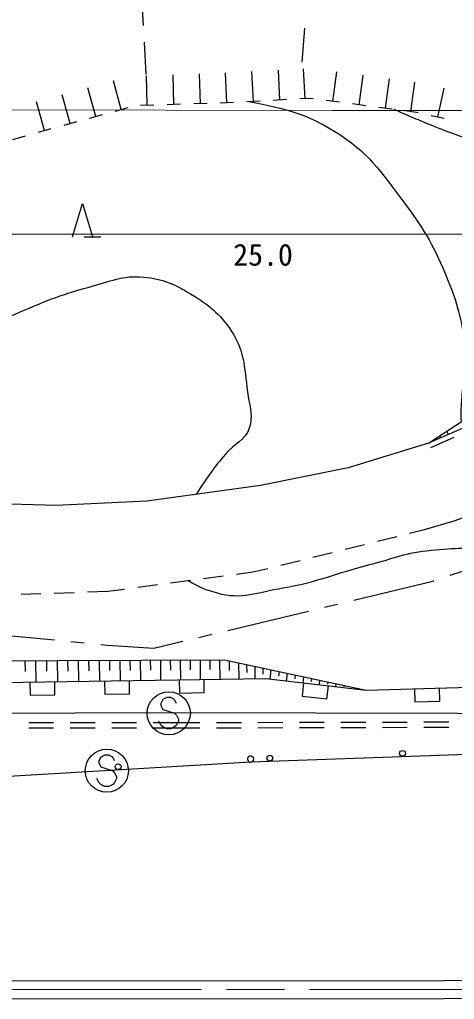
# Model space of a CAD drawing. Units: millimetres, scale not verified. Extents: x 40000 to 680000, y 20000 to 380000.
# Drawn here: x 281490 to 307692, y 287601 to 346712 of the extents above; entities that cross this region are included whole.
import ezdxf
from ezdxf.enums import TextEntityAlignment as Align

# ---------------------------------------------------------------- set-up
doc = ezdxf.new("R2010")
doc.units = ezdxf.units.MM
doc.header["$LTSCALE"] = 1000
doc.linetypes.add('CHAIN', pattern=[18.5, 12, -1.5, 3.5, -1.5])
for name, color, linetype, lineweight in [('M-BGD', 7, 'Continuous', 25), ('M-BMK', 2, 'CHAIN', 13), ('M-BMK-ROW', 30, 'Continuous', 25), ('M-STR-HTXT', 7, 'Continuous', 13), ('M-STR-STRC', 7, 'Continuous', 25)]:
    doc.layers.add(name, color=color, linetype=linetype, lineweight=lineweight)
doc.styles.add('ＭＳ ゴシック', font='')
doc.styles.get('ＭＳ ゴシック').set_extended_font_data('MS Gothic')

msp = doc.modelspace()

# ---------------------------------------------------------------- linework, layer by layer
at = {"layer": 'M-BGD'}
for p, q in [((288958, 346346), (288845, 348343)), ((298527, 344150), (298676, 346195)), ((289123, 343416), (289014, 345348)), ((293982, 341695), (293889, 343493)), ((295580, 341778), (295487, 343576)), ((297178, 341861), (297084, 343659)), ((298694, 341940), (298601, 343738)), ((300364, 341779), (300599, 343563)), ((287618, 341280), (287144, 343017)), ((289185, 341547), (289136, 343346)), ((290784, 341590), (290736, 343389)), ((292384, 341633), (292335, 343433)), ((301950, 341570), (302185, 343354)), ((303536, 341361), (303772, 343145)), ((305070, 341159), (305305, 342943)), ((286075, 340858), (285600, 342594)), ((306688, 340825), (307085, 342581)), ((282989, 340014), (282514, 341750)), ((284532, 340436), (284057, 342172)), ((294382, 341716), (293583, 341674)), ((295980, 341799), (295181, 341758)), ((297578, 341882), (296779, 341841)), ((299012, 341957), (298376, 341924)), ((299174, 341936), (299012, 341957)), ((300760, 341727), (299967, 341831)), ((288004, 341386), (287233, 341175)), ((289585, 341558), (288785, 341536)), ((291184, 341601), (290384, 341579)), ((292784, 341644), (291984, 341622)), ((302347, 341517), (301554, 341622)), ((303933, 341308), (303140, 341413)), ((305414, 341113), (304726, 341204)), ((305518, 341090), (305414, 341113)), ((284918, 340542), (284146, 340330)), ((286461, 340964), (285689, 340753)), ((307078, 340737), (306298, 340913)), ((283374, 340119), (282603, 339908)), ((281834, 339687), (281065, 339466)), ((284680, 333609), (285280, 335609)), ((285280, 335609), (285880, 333609)), ((285380, 333609), (286380, 333609)), ((306874, 321479), (306830, 321581)), ((307333, 321679), (307244, 321882)), ((307657, 321493), (306261, 320885)), ((307671, 316478), (308896, 316909)), ((305883, 315940), (307671, 316478)), ((304991, 315719), (305883, 315940)), ((303049, 315239), (304214, 315527)), ((299166, 314279), (300331, 314567)), ((301108, 314759), (302272, 315047)), ((297224, 313799), (298389, 314087)), ((294556, 313253), (295555, 313386)), ((295555, 313386), (296448, 313607)), ((290591, 312727), (291780, 312885)), ((292573, 312990), (293763, 313148)), ((283575, 312112), (284774, 312154)), ((285574, 312183), (286816, 312226)), ((286816, 312226), (287815, 312359)), ((288608, 312464), (289798, 312622)), ((281576, 312041), (282776, 312084)), ((281805, 308039), (281815, 307387)), ((282457, 308041), (282476, 306752)), ((283101, 308043), (283111, 307399)), ((283746, 308046), (283765, 306772)), ((284383, 308048), (284392, 307411)), ((285020, 308051), (285039, 306792)), ((285649, 308053), (285659, 307424)), ((286279, 308056), (286298, 306811)), ((286901, 308058), (286911, 307436)), ((287524, 308060), (287543, 306830)), ((288139, 308063), (288149, 307447)), ((288755, 308065), (288773, 306849)), ((289363, 308067), (289372, 307459)), ((289971, 308070), (289990, 306867)), ((290573, 308072), (290582, 307471)), ((291174, 308074), (291192, 306886)), ((291769, 308077), (291778, 307482)), ((292363, 308079), (292381, 306904)), ((292951, 308081), (292960, 307494)), ((293539, 308083), (293556, 306922)), ((294113, 308026), (294122, 307445)), ((294681, 307904), (294696, 306939)), ((295170, 307799), (295178, 307317)), ((295659, 307695), (295671, 306954)), ((296148, 307590), (296154, 307220)), ((296637, 307485), (296573, 306936)), ((297126, 307381), (297094, 307106)), ((286610, 306816), (286622, 306016)), ((288122, 306039), (288109, 306838)), ((291109, 306884), (291121, 306084)), ((292621, 306107), (292609, 306907)), ((297615, 307276), (297562, 306821)), ((298104, 307172), (298077, 306944)), ((298593, 307067), (298550, 306705)), ((299082, 306962), (299061, 306781)), ((299571, 306858), (299539, 306590)), ((282110, 306747), (282122, 305947)), ((283622, 305970), (283610, 306770)), ((298608, 306699), (298515, 305904)), ((300005, 305730), (300098, 306524)), ((300060, 306753), (300044, 306619)), ((300549, 306648), (300528, 306474)), ((301037, 306544), (301027, 306457)), ((305289, 306344), (305313, 305545)), ((306812, 305589), (306789, 306388)), ((282122, 305947), (283622, 305970)), ((286622, 306016), (288122, 306039)), ((291121, 306084), (292621, 306107)), ((298515, 305904), (300005, 305730)), ((305313, 305545), (306812, 305589)), ((283542, 304284), (282042, 304285)), ((282042, 303985), (283542, 303984)), ((286042, 304283), (284542, 304284)), ((284542, 303984), (286042, 303983)), ((288542, 304281), (287042, 304282)), ((287042, 303982), (288542, 303981)), ((290769, 304279), (289542, 304280)), ((289542, 303980), (290770, 303979)), ((292353, 304283), (290769, 304279)), ((290770, 303979), (292352, 303983)), ((293352, 303986), (294852, 303990)), ((294853, 304290), (293353, 304286)), ((295852, 303993), (297352, 303997)), ((297353, 304297), (295853, 304293)), ((298352, 303999), (299852, 304003)), ((299853, 304303), (298353, 304299)), ((300852, 304006), (302352, 304010)), ((302353, 304310), (300853, 304306)), ((303352, 304012), (304852, 304016)), ((304853, 304316), (303353, 304312)), ((305852, 304019), (307352, 304023)), ((307353, 304323), (305853, 304319)), ((312568, 302534), (295423, 301912)), ((295423, 301912), (279889, 300986))]:
    msp.add_line(p, q, dxfattribs=at)
for points in [[(306141, 321160), (312587, 325382), (323261, 333183), (324638, 335438), (327008, 336992), (344433, 352703)], [(345144, 352266), (336597, 342797), (329945, 335903), (323145, 330336), (317683, 326708), (313321, 324286), (306141, 321160)], [(306141, 321160), (301298, 319673), (296015, 318601), (289155, 317664), (283681, 317401), (276100, 317610), (271015, 318420)], [(260385, 306415), (263659, 307969), (293837, 308085), (302370, 306259)], [(260385, 306415), (296336, 306964), (302370, 306259)], [(302370, 306259), (323202, 306870), (323183, 304833)], [(166146, 304591), (237185, 304735), (290784, 304903), (324972, 304829)], [(165794, 288708), (166648, 288701), (171870, 288703), (206458, 288714), (307063, 288748), (361058, 288766), (407022, 288781), (466334, 288801), (502824, 288813), (547071, 288828), (570072, 288836)], [(165784, 287608), (166645, 287601), (171870, 287603), (206459, 287614), (307064, 287648), (361058, 287666), (407023, 287681), (466334, 287701), (502824, 287713), (547072, 287728), (570072, 287736)]]:
    msp.add_lwpolyline(points, dxfattribs=at)
for centre in [(296571, 302154), (304566, 302444), (287426, 301636)]:
    msp.add_circle(centre, 175, dxfattribs=at)
for centre, start, end in [((295416, 302099), 92.07868, 272.07868), ((295412, 302099), 273.41187, 93.41187)]:
    msp.add_arc(centre, 188, start, end, dxfattribs=at)
for points, knots in [([(295315, 341765), (297613, 341318), (298665, 341080), (300489, 339960), (302469, 338745), (303242, 337556), (304640, 335701), (305794, 334171), (306354, 333224), (307109, 331463), (307736, 330001), (307988, 329125), (308277, 327561), (308592, 325864), (308093, 324872), (308090, 323146), (308089, 322870), (308086, 322778), (308093, 322438)], [0, 0, 0, 0, 1, 1, 1, 2, 2, 2, 3, 3, 3, 4, 4, 4, 5, 5, 5, 6, 6, 6, 6]), ([(320530, 331187), (319646, 332385), (319404, 332721), (318623, 333656), (317954, 334456), (317657, 334992), (316850, 335651), (315585, 336684), (314747, 337115), (313268, 337805), (311800, 338491), (310876, 338626), (309354, 339180), (308262, 339578), (307648, 339796), (306570, 340228), (305579, 340626), (305258, 340765), (304053, 341293)], [0, 0, 0, 0, 1, 1, 1, 2, 2, 2, 3, 3, 3, 4, 4, 4, 5, 5, 5, 6, 6, 6, 6]), ([(270209, 321274), (271216, 321545), (271703, 321716), (272474, 322308), (273413, 323030), (273431, 323899), (274188, 324810), (274811, 325559), (275262, 325903), (276066, 326453), (277909, 327716), (279164, 328059), (281218, 328940), (282928, 329673), (283891, 330105), (285691, 330579), (286952, 330910), (287679, 331306), (288977, 331175), (290139, 331057), (290794, 330775), (291792, 330167), (292898, 329492), (293526, 329010), (294243, 327931), (295126, 326600), (295021, 325550), (295265, 323972), (295379, 323238), (295563, 322776), (295328, 322072), (295068, 321296), (294443, 321149), (293915, 320524), (293150, 319616), (292927, 319255), (292122, 318070)], [0, 0, 0, 0, 1, 1, 1, 2, 2, 2, 3, 3, 3, 4, 4, 4, 5, 5, 5, 6, 6, 6, 7, 7, 7, 8, 8, 8, 9, 9, 9, 10, 10, 10, 11, 11, 11, 12, 12, 12, 12]), ([(291656, 312869), (292337, 312448), (292679, 312329), (293386, 312127), (294877, 311701), (295814, 312175), (297345, 312424), (299444, 312766), (300541, 313315), (302603, 313836), (304037, 314198), (304815, 314576), (306289, 314697), (307726, 314815), (308565, 314942), (309982, 314669), (310844, 314502), (311380, 314390), (312079, 313859), (312765, 313337), (313149, 312960), (313508, 312177), (313876, 311375), (313834, 310810), (313759, 309931), (313699, 309221), (313485, 308853), (313263, 308177), (313052, 307537), (312967, 307322), (312662, 306561)], [0, 0, 0, 0, 1, 1, 1, 2, 2, 2, 3, 3, 3, 4, 4, 4, 5, 5, 5, 6, 6, 6, 7, 7, 7, 8, 8, 8, 9, 9, 9, 10, 10, 10, 10])]:
    msp.add_open_spline(points, degree=3, knots=knots, dxfattribs=at)
at = {"layer": 'M-BMK'}
msp.add_line((206459, 288164), (570072, 288286), dxfattribs=at)
at = {"layer": 'M-BMK-ROW'}
for p, q in [((307430, 313186), (308189, 313440)), ((301624, 311689), (306391, 312838)), ((306391, 312838), (306482, 312869)), ((294041, 309860), (298902, 311032)), ((299874, 311267), (300652, 311454)), ((278614, 309772), (283591, 309288)), ((284586, 309191), (285382, 309113)), ((289578, 308784), (291319, 309204)), ((292291, 309438), (293069, 309626)), ((286378, 309016), (286769, 308978)), ((286769, 308978), (289578, 308784))]:
    msp.add_line(p, q, dxfattribs=at)
at = {"layer": 'M-STR-HTXT'}
for p, q in [((166154, 341459), (300355, 341224)), ((326355, 341222), (300355, 341224)), ((69352, 333703), (323514, 333775))]:
    msp.add_line(p, q, dxfattribs=at)
at = {"layer": 'M-STR-STRC'}
for p, q in [((290125, 305691), (290007, 305455)), ((290361, 305809), (290125, 305691)), ((290597, 305809), (290361, 305809)), ((290834, 305691), (290597, 305809)), ((290952, 305455), (290834, 305691)), ((290007, 305455), (290007, 305336)), ((290007, 305336), (290125, 305100)), ((290125, 305100), (290834, 304864)), ((290834, 304864), (290952, 304745)), ((290952, 304745), (291070, 304509)), ((291070, 304509), (291070, 304391)), ((290007, 304155), (289888, 304391)), ((290125, 304036), (290007, 304155)), ((290361, 303918), (290125, 304036)), ((290597, 303918), (290361, 303918)), ((290834, 304036), (290597, 303918)), ((290952, 304155), (290834, 304036)), ((291070, 304391), (290952, 304155)), ((286390, 302222), (286272, 301986)), ((286627, 302340), (286390, 302222)), ((286863, 302340), (286627, 302340)), ((287099, 302222), (286863, 302340)), ((287218, 301986), (287099, 302222)), ((286272, 301986), (286272, 301868)), ((286272, 301868), (286390, 301631)), ((286390, 301631), (287099, 301395)), ((286272, 300686), (286154, 300922)), ((287099, 301395), (287218, 301277)), ((287218, 301277), (287336, 301040)), ((287336, 300922), (287218, 300686)), ((287336, 301040), (287336, 300922)), ((286390, 300568), (286272, 300686)), ((286627, 300450), (286390, 300568)), ((286863, 300450), (286627, 300450)), ((287099, 300568), (286863, 300450)), ((287218, 300686), (287099, 300568))]:
    msp.add_line(p, q, dxfattribs=at)
for centre in [(290479, 304864), (286745, 301395)]:
    msp.add_circle(centre, 1300, dxfattribs=at)

# ---------------------------------------------------------------- texts
at = {"layer": 'M-BGD', "style": 'ＭＳ ゴシック'}
msp.add_text('25.0', height=1320, dxfattribs=at).set_placement((294364, 331469), align=Align.BOTTOM_LEFT)

doc.saveas('drawing.dxf')
